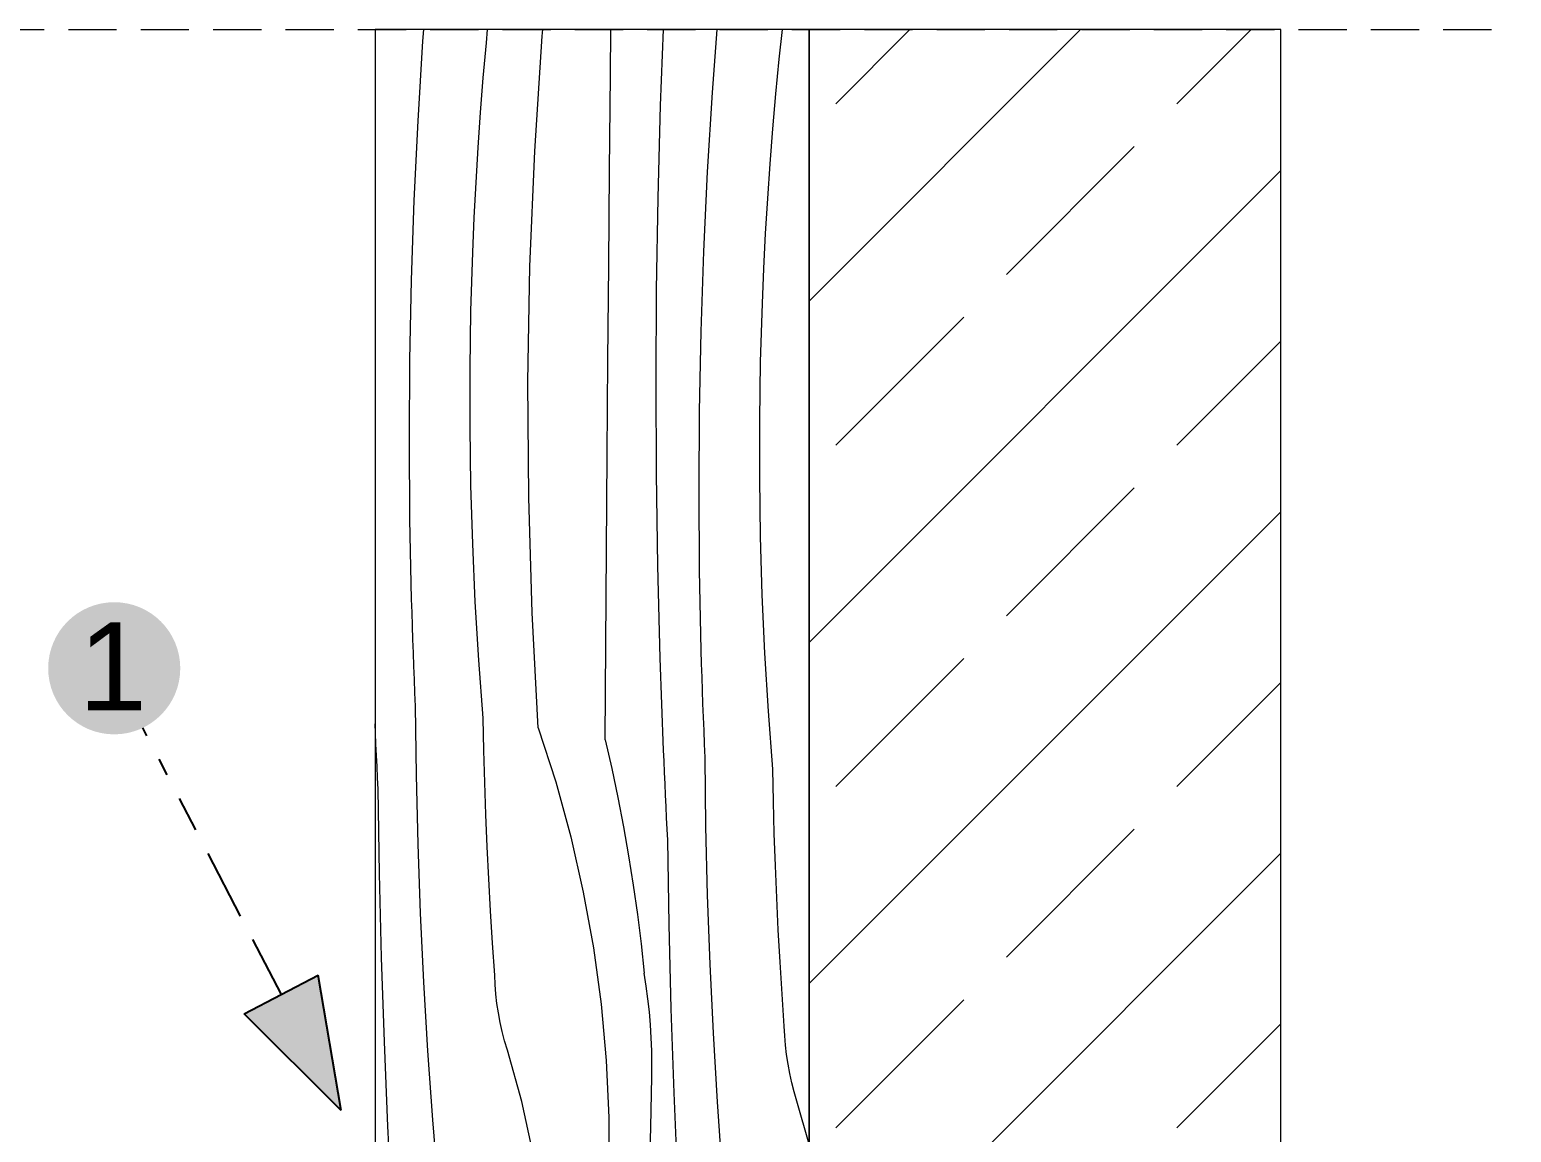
# Model space of a CAD drawing. Header units: millimetres. Extents: x -7826 to 55813, y 465 to 25965.
# Drawn here: x 52085 to 52700, y 18720 to 19177 of the extents above; entities that cross this region are included whole.
import ezdxf

# ---------------------------------------------------------------- set-up
doc = ezdxf.new("R2010")
doc.units = ezdxf.units.MM
doc.linetypes.add('Hidden Line', pattern=[30.00000000000001, 20, -10.00000000000001])
for name, color, linetype, lineweight in [('2D - Ogolne5', 161, 'Continuous', 25), ('2D Drafting - General2', 251, 'Continuous', 15), ('2D Drafting - General5', 161, 'Continuous', 25), ('2D Drafting - General81', 251, 'Continuous', 20), ('Opisy - Tekst121', 255, 'Continuous', 0)]:
    doc.layers.add(name, color=color, linetype=linetype, lineweight=lineweight)
doc.styles.add('GENERATED_STYLE_5', font='arial.ttf')

# ---------------------------------------------------------------- blocks, each defined once
blk = doc.blocks.new('*X30')
at = {"layer": '2D Drafting - General81', "linetype": 'Continuous'}
for p, q in [((-49562.5300301711, 65963.6984620054), (-49562.16935142397, 65968.52347304605)), ((-49536.2129249029, 65963.06070234644), (-49535.68456795422, 65968.52347304605)), ((-49516.16965663854, 65918.1031964703), (-49513.08466056274, 65965.82163031514)), ((-49513.08466056274, 65965.82163031514), (-49512.84590782818, 65968.52347304605)), ((-49484.80861913153, 65949.65707196819), (-49484.6392089348, 65968.52347304605)), ((-49463.94286623611, 65937.02723488942), (-49462.75163810748, 65968.52347304605)), ((-49442.46226892384, 65942.52727618424), (-49440.5190037924, 65968.52347304605)), ((-49414.74835980021, 65956.3313047779), (-49413.45788918588, 65968.52347304605)), ((-49564.54442429278, 65930.71372844688), (-49562.5300301711, 65963.6984620054)), ((-49537.47923641022, 65948.60688748285), (-49536.2129249029, 65963.06070234644)), ((-49416.14516365565, 65941.88951652528), (-49414.74835980021, 65956.3313047779)), ((-49538.61495226993, 65934.14222507995), (-49537.47923641022, 65948.60688748285)), ((-49485.14795819907, 65910.31322675421), (-49484.80861913153, 65949.65707196819)), ((-49444.47666304552, 65909.54254262571), (-49442.46226892384, 65942.52727618424)), ((-49417.41147516297, 65927.4357016617), (-49416.14516365565, 65941.88951652528)), ((-49539.61997983586, 65919.66789509422), (-49538.61495226993, 65934.14222507995)), ((-49464.98188447801, 65898.88440056246), (-49463.94286623611, 65937.02723488942)), ((-49566.10944664666, 65897.70462157261), (-49564.54442429278, 65930.71372844688)), ((-49418.54719102268, 65912.97103925879), (-49417.41147516297, 65927.4357016617)), ((-49540.49423712279, 65905.1850782708), (-49539.61997983586, 65919.66789509422)), ((-49518.12881565295, 65870.32529545581), (-49516.16965663854, 65918.1031964703)), ((-49485.47335069496, 65870.96926372369), (-49485.14795819907, 65910.31322675421)), ((-49446.04168539941, 65876.53343575145), (-49444.47666304552, 65909.54254262571)), ((-49419.55221858861, 65898.49670927307), (-49418.54719102268, 65912.97103925879)), ((-49541.23765281306, 65890.69495604718), (-49540.49423712279, 65905.1850782708)), ((-49567.22480698747, 65864.67726317213), (-49566.10944664666, 65897.70462157261)), ((-49465.61768989924, 65860.732714874), (-49464.98188447801, 65898.88440056246)), ((-49420.42647587553, 65884.01389244964), (-49419.55221858861, 65898.49670927307)), ((-49541.85016626246, 65876.19871045675), (-49541.23765281306, 65890.69495604718)), ((-49421.16989156581, 65869.52377022602), (-49420.42647587553, 65884.01389244964)), ((-49542.57923706335, 65852.06143434918), (-49541.85016626245, 65876.19871045674)), ((-49447.15704574021, 65843.50607735096), (-49446.04168539941, 65876.53343575145)), ((-49518.96104855802, 65822.51448582257), (-49518.12881565295, 65870.32529545581)), ((-49485.7847965783, 65831.6251878204), (-49485.47335069496, 65870.96926372369)), ((-49421.7824050152, 65855.02752463559), (-49421.16989156581, 65869.52377022602)), ((-49567.89029846315, 65831.63777841978), (-49567.22480698747, 65864.67726317213)), ((-49465.8502114678, 65822.57644011974), (-49465.61768989924, 65860.732714874)), ((-49422.5114758161, 65830.89024852804), (-49421.7824050152, 65855.02752463559)), ((-49542.94539961729, 65827.9159261311), (-49542.57923706335, 65852.06143434918)), ((-49447.82253721589, 65810.46659259863), (-49447.15704574021, 65843.50607735096)), ((-49568.10579765325, 65798.5922947389), (-49567.89029846315, 65831.63777841978)), ((-49486.08229580994, 65792.28100398813), (-49485.7847965783, 65831.6251878204)), ((-49422.87763837004, 65806.74474030995), (-49422.5114758161, 65830.89024852804)), ((-49542.94857118372, 65803.76764188425), (-49542.94539961729, 65827.9159261311)), ((-49518.66589273612, 65774.69734441456), (-49518.96104855802, 65822.51448582257)), ((-49465.67942320646, 65784.41983910796), (-49465.8502114678, 65822.57644011974)), ((-49448.038036406, 65777.42110891776), (-49447.82253721589, 65810.46659259863)), ((-49422.88080993648, 65782.5964560631), (-49422.87763837004, 65806.74474030995)), ((-49567.87126459183, 65765.54694066534), (-49568.10579765325, 65798.5922947389)), ((-49542.58875104597, 65779.62203831768), (-49542.94857118372, 65803.76764188425)), ((-49486.36584835252, 65752.9367171706), (-49486.08229580994, 65792.28100398813)), ((-49465.10534419562, 65746.2671746834), (-49465.67942320646, 65784.41983910796)), ((-49422.52098979873, 65758.45085249653), (-49422.88080993648, 65782.5964560631)), ((-49541.86602051144, 65755.48457153469), (-49542.58875104597, 65779.62203831768)), ((-49517.24351225706, 65726.90045159539), (-49518.66589273612, 65774.69734441456)), ((-49447.80350334457, 65744.37575484418), (-49448.038036406, 65777.42110891776)), ((-49567.18674277481, 65732.50784471091), (-49567.87126459183, 65765.54694066534)), ((-49540.78054289316, 65731.36069579994), (-49541.86602051144, 65755.48457153469)), ((-49421.79825926419, 65734.31338571355), (-49422.52098979873, 65758.45085249653)), ((-49486.63545417038, 65713.59233231167), (-49486.36584835252, 65752.9367171706)), ((-49464.12803857122, 65708.12270925104), (-49465.10534419562, 65746.2671746834)), ((-49447.11898152756, 65711.33665888975), (-49447.80350334457, 65744.37575484418)), ((-49567.02758302262, 65726.95770267078), (-49567.18674277481, 65732.50784471091)), ((-49539.33256347299, 65707.25586230698), (-49540.78054289316, 65731.36069579994)), ((-49420.71278164591, 65710.18950997881), (-49421.79825926419, 65734.31338571355)), ((-49566.85572416517, 65721.40793934024), (-49567.02758302262, 65726.95770267078)), ((-49514.69469778688, 65679.15037647303), (-49517.24351225706, 65726.90045159539)), ((-49566.67116710226, 65715.85858377561), (-49566.85572416517, 65721.40793934024)), ((-49566.47391280014, 65710.30966503116), (-49566.67116710226, 65715.85858377561)), ((-49486.89111322966, 65674.24785435518), (-49486.63545417038, 65713.59233231167)), ((-49566.26396229158, 65704.76121215888), (-49566.47391280014, 65710.30966503116)), ((-49537.52240944612, 65683.1755179464), (-49539.33256347299, 65707.25586230698)), ((-49462.7476155176, 65669.99070429988), (-49464.12803857122, 65708.12270925104)), ((-49446.95982177537, 65705.78651684964), (-49447.11898152756, 65711.33665888976)), ((-49419.26480222574, 65686.08467648583), (-49420.71278164591, 65710.18950997881)), ((-49566.04131667578, 65699.21325420824), (-49566.26396229158, 65704.76121215888)), ((-49446.78796291792, 65700.23675351909), (-49446.95982177537, 65705.78651684964)), ((-49446.60340585501, 65694.68739795446), (-49446.78796291792, 65700.23675351909)), ((-49565.80597711843, 65693.66582022623), (-49566.04131667578, 65699.21325420824)), ((-49446.4061515529, 65689.13847921001), (-49446.60340585501, 65694.68739795446)), ((-49565.55794485167, 65688.118939257), (-49565.80597711843, 65693.66582022623)), ((-49565.21607983001, 65659.54099416961), (-49565.55794485167, 65688.11893925701)), ((-49446.19620104433, 65683.59002633773), (-49446.4061515529, 65689.13847921001)), ((-49537.25570677813, 65669.85830490621), (-49537.52240944612, 65683.1755179464)), ((-49445.97355542853, 65678.0420683871), (-49446.19620104433, 65683.59002633773)), ((-49417.45464819887, 65662.00433212525), (-49419.26480222574, 65686.08467648583)), ((-49582.20620273435, 65677.13906561359), (-49582.37453094238, 65680.90141745775)), ((-49581.99102930532, 65672.4653302013), (-49582.20620273435, 65677.13906561359)), ((-49514.69469778689, 65679.15037647304), (-49507.47060714843, 65656.76771896057)), ((-49445.73821587118, 65672.49463440508), (-49445.97355542853, 65678.0420683871)), ((-49581.76979876077, 65667.79187758522), (-49581.99102930532, 65672.4653302013)), ((-49536.89481717817, 65656.54331139635), (-49537.25570677813, 65669.85830490621)), ((-49486.89111322967, 65674.24785435518), (-49484.18029960444, 65662.28091092639)), ((-49462.55061556303, 65665.31616760342), (-49462.7476155176, 65669.99070429988)), ((-49445.49018360442, 65666.94775343584), (-49445.73821587118, 65672.49463440508)), ((-49581.54251147228, 65663.1187156153), (-49581.76979876077, 65667.79187758522)), ((-49581.30916782164, 65658.44585214101), (-49581.54251147228, 65663.1187156153)), ((-49462.34755743916, 65660.6418901505), (-49462.55061556303, 65665.31616760342)), ((-49445.14831858276, 65638.36980834846), (-49445.49018360443, 65666.94775343584)), ((-49581.06976820078, 65653.77329501131), (-49581.30916782164, 65658.44585214101)), ((-49564.53581079291, 65630.96910149258), (-49565.21607983001, 65659.54099416961)), ((-49484.18029960444, 65662.28091092639), (-49481.6651971423, 65650.27131038581)), ((-49462.13844148709, 65655.96787979244), (-49462.34755743916, 65660.6418901505)), ((-49417.18794553088, 65648.68711908505), (-49417.45464819887, 65662.00433212523)), ((-49580.48590178649, 65618.86637935888), (-49581.06976820077, 65653.77329501133)), ((-49536.43975870117, 65643.23120355223), (-49536.89481717817, 65656.54331139635)), ((-49507.47060714843, 65656.76771896057), (-49501.24465296214, 65634.0871471569)), ((-49461.92326805807, 65651.29414438015), (-49462.13844148709, 65655.96787979244)), ((-49461.70203751351, 65646.62069176407), (-49461.92326805807, 65651.29414438015)), ((-49481.6651971423, 65650.27131038581), (-49479.34647610551, 65638.22225323213)), ((-49461.47475022502, 65641.94752979415), (-49461.70203751351, 65646.62069176407)), ((-49416.82705593092, 65635.37212557519), (-49417.18794553088, 65648.68711908505)), ((-49535.89055411324, 65629.9226473649), (-49536.43975870117, 65643.23120355223)), ((-49461.24140657438, 65637.27466631986), (-49461.47475022502, 65641.94752979415)), ((-49501.24465296214, 65634.0871471569), (-49496.02904726487, 65611.15314837598)), ((-49479.34647610551, 65638.22225323213), (-49477.22475442165, 65626.13695047896)), ((-49461.00200695353, 65632.60210919018), (-49461.24140657438, 65637.27466631986)), ((-49460.41814053924, 65597.69519353771), (-49461.00200695353, 65632.60210919018)), ((-49444.46804954566, 65609.79791567143), (-49445.14831858276, 65638.36980834846)), ((-49416.37199745392, 65622.06001773107), (-49416.82705593092, 65635.37212557519)), ((-49563.51723314436, 65602.4072682761), (-49564.53581079291, 65630.96910149258)), ((-49535.24723089053, 65616.6183086477), (-49535.89055411324, 65629.9226473649)), ((-49477.22475442165, 65626.13695047896), (-49475.30059751897, 65614.01862279925)), ((-49415.822792866, 65608.75146154375), (-49416.37199745392, 65622.06001773107)), ((-49579.61464868425, 65583.96545417933), (-49580.48590178649, 65618.86637935888)), ((-49534.50982121782, 65603.31885300299), (-49535.24723089053, 65616.6183086477)), ((-49475.30059751897, 65614.01862279925), (-49473.57451817571, 65601.87049966685)), ((-49496.02904726487, 65611.15314837598), (-49491.83402032289, 65588.01070702187)), ((-49443.44947189711, 65581.23608245495), (-49444.46804954566, 65609.79791567143)), ((-49415.17946964328, 65595.44712282655), (-49415.822792866, 65608.75146154375)), ((-49562.16048973425, 65573.85950015967), (-49563.51723314436, 65602.4072682761)), ((-49533.67836198697, 65590.02494578886), (-49534.50982121782, 65603.31885300299)), ((-49473.57451817571, 65601.87049966685), (-49472.04697638338, 65589.695818496)), ((-49459.546887437, 65562.79426835816), (-49460.41814053924, 65597.69519353771)), ((-49532.75289479502, 65576.73725208575), (-49533.67836198697, 65590.02494578886)), ((-49472.04697638338, 65589.695818496), (-49470.71837922426, 65577.49782377851)), ((-49414.44205997057, 65582.14766718182), (-49415.17946964328, 65595.44712282655)), ((-49578.45606795792, 65549.0728854711), (-49579.61464868425, 65583.96545417933)), ((-49491.83402032289, 65588.01070702187), (-49488.66780056545, 65564.70521635293)), ((-49469.89430388681, 65572.18094306982), (-49470.71837922426, 65577.4978237785)), ((-49442.092728487, 65552.6883143385), (-49443.44947189711, 65581.23608245495)), ((-49413.61060073972, 65568.8537599677), (-49414.44205997057, 65582.14766718182)), ((-49560.46577083834, 65545.32980081014), (-49562.16048973425, 65573.85950015967)), ((-49532.57583379206, 65572.79232824751), (-49532.75289479502, 65576.73725208575)), ((-49532.26041972822, 65568.85604971868), (-49532.57583379206, 65572.79232824751)), ((-49469.19506381605, 65566.84620934118), (-49469.89430388681, 65572.18094306982)), ((-49531.8070412903, 65564.93326720111), (-49532.26041972822, 65568.85604971868)), ((-49531.21625717951, 65561.0288147654), (-49531.8070412903, 65564.93326720111)), ((-49468.62104313503, 65561.4965531943), (-49469.19506381605, 65566.84620934118)), ((-49412.68513354777, 65555.56606626458), (-49413.61060073972, 65568.8537599677)), ((-49530.48879542301, 65557.14750389394), (-49531.21625717951, 65561.0288147654)), ((-49488.66780056545, 65564.70521635293), (-49486.53659844502, 65541.28238944426)), ((-49468.1725571783, 65556.13491342847), (-49468.62104313503, 65561.4965531943)), ((-49458.38830671067, 65527.90169964995), (-49459.546887437, 65562.79426835816)), ((-49529.62555247669, 65553.29411755153), (-49530.48879542301, 65557.14750389394)), ((-49528.62759212048, 65549.47340429148), (-49529.62555247669, 65553.29411755153)), ((-49467.84985231877, 65550.76423542605), (-49468.1725571783, 65556.13491342847)), ((-49440.3980095911, 65524.15861498898), (-49442.092728487, 65552.6883143385)), ((-49412.50807254482, 65551.62114242636), (-49412.68513354777, 65555.56606626458)), ((-49577.01023814984, 65514.19103866617), (-49578.45606795792, 65549.0728854711)), ((-49527.49614414749, 65545.69007240376), (-49528.62759212048, 65549.47340429148)), ((-49467.65310583227, 65545.38746953453), (-49467.84985231877, 65550.76423542605)), ((-49412.19265848097, 65547.68486389754), (-49412.50807254482, 65551.62114242636)), ((-49411.73928004305, 65543.76208137996), (-49412.19265848097, 65547.68486389754)), ((-49558.43331413162, 65516.82217136036), (-49560.46577083834, 65545.32980081014)), ((-49521.45997207429, 65524.34790272736), (-49527.49614414749, 65545.69007240376)), ((-49486.53659844502, 65541.28238944426), (-49485.44459425557, 65517.78816952269)), ((-49467.58242580021, 65540.00756944576), (-49467.65310583227, 65545.38746953453)), ((-49411.14849593227, 65539.85762894424), (-49411.73928004305, 65543.76208137996)), ((-49468.08113907481, 65513.73742676764), (-49467.63785105023, 65534.62749057332)), ((-49467.63785105023, 65534.62749057332), (-49467.58242580021, 65540.00756944576)), ((-49410.42103417576, 65535.97631807278), (-49411.14849593227, 65539.85762894424)), ((-49409.55779122944, 65532.12293173037), (-49410.42103417576, 65535.97631807278)), ((-49408.55983087323, 65528.30221847031), (-49409.55779122944, 65532.12293173037)), ((-49407.42838290024, 65524.5188865826), (-49408.55983087323, 65528.30221847031)), ((-49516.82362623781, 65502.65855333467), (-49521.45997207429, 65524.34790272736)), ((-49456.94247690259, 65493.01985284501), (-49458.38830671067, 65527.90169964995)), ((-49438.36555288437, 65495.6509855392), (-49440.3980095911, 65524.15861498898)), ((-49402.37453094239, 65506.64991851876), (-49407.42838290024, 65524.5188865826)), ((-49556.06340465491, 65488.34060984798), (-49558.43331413162, 65516.82217136036)), ((-49485.44459425557, 65517.78816952269), (-49485.39392993311, 65494.26863985055)), ((-49575.27725727551, 65479.3222784696), (-49577.01023814984, 65514.19103866617)), ((-49468.49083422053, 65492.84667714093), (-49468.08113907481, 65513.73742676764)), ((-49513.60671094002, 65480.71373536413), (-49516.82362623781, 65502.65855333467)), ((-49485.57573222123, 65487.39978183151), (-49485.39392993311, 65494.26863985053)), ((-49468.86693542801, 65471.95529571317), (-49468.49083422053, 65492.84667714093)), ((-49455.20949602826, 65458.15109264843), (-49456.94247690259, 65493.01985284501)), ((-49435.99564340766, 65467.16942402682), (-49438.36555288437, 65495.6509855392)), ((-49553.35637477494, 65459.8891106548), (-49556.06340465491, 65488.34060984798)), ((-49485.84639304177, 65480.53385106593), (-49485.57573222123, 65487.39978183151)), ((-49573.25724281688, 65444.4689686993), (-49575.27725727551, 65479.3222784696)), ((-49511.82282856976, 65458.60624017625), (-49513.60671094002, 65480.71373536413)), ((-49486.20586708187, 65473.67199701823), (-49485.84639304177, 65480.53385106593)), ((-49486.65409415992, 65466.81536847032), (-49486.20586708187, 65473.67199701823)), ((-49487.19099923572, 65459.9651133293), (-49486.65409415992, 65466.81536847032)), ((-49469.2094417247, 65451.06333650598), (-49468.86693542801, 65471.95529571317)), ((-49433.28861352769, 65438.71792483364), (-49435.99564340766, 65467.16942402682)), ((-49550.31843460073, 65449.60293955286), (-49553.35637477494, 65459.8891106548)), ((-49511.47952208647, 65436.42954699507), (-49511.82282856976, 65458.60624017625)), ((-49487.8164924229, 65453.12237843526), (-49487.19099923572, 65459.9651133293)), ((-49453.18948156963, 65423.29778287814), (-49455.20949602826, 65458.15109264843)), ((-49547.86960367607, 65439.16083135849), (-49550.31843460073, 65449.60293955286)), ((-49488.53046900413, 65446.28830936924), (-49487.8164924229, 65453.12237843526)), ((-49469.51835222494, 65430.17085354246), (-49469.2094417247, 65451.06333650598)), ((-49570.9503317145, 65409.63347212579), (-49573.25724281688, 65444.4689686993)), ((-49489.33280944853, 65439.46405026157), (-49488.53046900413, 65446.28830936924)), ((-49546.01778757339, 65428.59649637883), (-49547.86960367607, 65439.16083135849)), ((-49512.57824312561, 65414.27742764114), (-49511.47952208647, 65436.42954699507)), ((-49494.66371015691, 65391.94407943843), (-49489.33280944853, 65439.46405026157)), ((-49430.25067335348, 65428.4317537317), (-49433.28861352769, 65438.71792483364)), ((-49469.79366612994, 65409.27790084708), (-49469.51835222494, 65430.17085354246)), ((-49544.76896451935, 65417.94403950635), (-49546.01778757339, 65428.59649637883)), ((-49427.80184242882, 65417.98964553733), (-49430.25067335348, 65428.4317537317)), ((-49544.12716609531, 65407.23785011781), (-49544.76896451935, 65417.94403950635)), ((-49450.88257046725, 65388.46228630463), (-49453.18948156963, 65423.29778287814)), ((-49425.95002632614, 65407.42531055767), (-49427.80184242882, 65417.98964553733)), ((-49515.11434586052, 65392.24355002707), (-49512.57824312561, 65414.27742764114)), ((-49568.35668035815, 65374.81815031198), (-49570.9503317145, 65409.63347212579)), ((-49544.09446422215, 65396.51249105492), (-49544.12716609531, 65407.23785011781)), ((-49470.03538272778, 65388.38453244549), (-49469.79366612994, 65409.27790084708)), ((-49424.70120327211, 65396.77285368519), (-49425.95002632614, 65407.42531055767)), ((-49544.67096447147, 65385.80258704493), (-49544.09446422215, 65396.51249105492)), ((-49424.05940484806, 65386.06666429665), (-49424.70120327211, 65396.77285368519)), ((-49519.07710664687, 65370.42108209278), (-49515.11434586052, 65392.24355002707)), ((-49498.87282842126, 65344.31163825775), (-49494.66371015691, 65391.94407943843)), ((-49470.24350139342, 65367.49080236445), (-49470.03538272778, 65388.38453244549)), ((-49448.2889191109, 65353.64696449082), (-49450.88257046725, 65388.46228630463)), ((-49545.8548057248, 65375.1427129215), (-49544.67096447147, 65385.80258704493)), ((-49424.0267029749, 65375.34130523376), (-49424.05940484806, 65386.06666429665)), ((-49569.79879534188, 65336.68842865319), (-49568.35668035815, 65374.81815031198)), ((-49548.31819802961, 65342.188469948), (-49545.8548057248, 65375.1427129215)), ((-49424.60320322422, 65364.63140122378), (-49424.0267029749, 65375.34130523376)), ((-49520.60428890598, 65355.99249854165), (-49519.07710664687, 65370.42108209278)), ((-49470.59678699004, 65328.14707991079), (-49470.24350139342, 65367.49080236445)), ((-49425.78704447755, 65353.97152710034), (-49424.60320322422, 65364.63140122378)), ((-49522.00109276141, 65341.55071028904), (-49520.60428890598, 65355.99249854165)), ((-49449.73103409463, 65315.51724283203), (-49448.2889191109, 65353.64696449082)), ((-49428.25043678236, 65321.01728412684), (-49425.78704447755, 65353.97152710034)), ((-49501.95782449706, 65296.5932044129), (-49498.87282842126, 65344.31163825775)), ((-49550.33259215129, 65309.20373638948), (-49548.31819802961, 65342.188469948)), ((-49523.26740426874, 65327.09689542546), (-49522.00109276141, 65341.55071028904)), ((-49570.83781358377, 65298.54559432621), (-49569.79879534188, 65336.68842865319)), ((-49524.40312012844, 65312.63223302255), (-49523.26740426874, 65327.09689542546)), ((-49470.93612605759, 65288.80323469682), (-49470.59678699004, 65328.14707991079)), ((-49430.26483090404, 65288.03255056831), (-49428.25043678236, 65321.01728412684)), ((-49450.77005233652, 65277.37440850506), (-49449.73103409463, 65315.51724283203)), ((-49403.19964302149, 65305.92570960429), (-49402.37453094239, 65315.34362704723)), ((-49551.89761450517, 65276.19462951522), (-49550.33259215129, 65309.20373638948)), ((-49525.40814769437, 65298.15790303682), (-49524.40312012844, 65312.63223302255)), ((-49404.33535888119, 65291.4610472014), (-49403.19964302149, 65305.92570960429)), ((-49571.473619005, 65260.39390863776), (-49570.83781358377, 65298.54559432621)), ((-49526.28240498129, 65283.67508621341), (-49525.40814769437, 65298.15790303682)), ((-49503.91698351147, 65248.81530339841), (-49501.95782449706, 65296.5932044129)), ((-49471.26151855347, 65249.4592716663), (-49470.93612605759, 65288.80323469682)), ((-49405.34038644713, 65276.98671721567), (-49404.33535888119, 65291.4610472014)), ((-49527.02582067157, 65269.18496398978), (-49526.28240498129, 65283.67508621341)), ((-49431.82985325792, 65255.02344369406), (-49430.26483090404, 65288.03255056831)), ((-49553.01297484598, 65243.16727111473), (-49551.89761450517, 65276.19462951522)), ((-49451.40585775775, 65239.22272281661), (-49450.77005233652, 65277.37440850506)), ((-49406.21464373405, 65262.50390039225), (-49405.34038644713, 65276.98671721567)), ((-49527.63833412097, 65254.68871839935), (-49527.02582067157, 65269.18496398978)), ((-49571.70614057357, 65222.23763388349), (-49571.473619005, 65260.39390863776)), ((-49406.95805942432, 65248.01377816863), (-49406.21464373405, 65262.50390039225)), ((-49528.36740492187, 65230.55144229178), (-49527.63833412097, 65254.68871839934)), ((-49432.94521359873, 65221.99608529357), (-49431.82985325792, 65255.02344369406)), ((-49504.74921641654, 65201.00449376517), (-49503.91698351147, 65248.81530339841)), ((-49471.57296443682, 65210.11519576301), (-49471.26151855347, 65249.4592716663)), ((-49407.57057287372, 65233.51753257819), (-49406.95805942432, 65248.01377816863)), ((-49553.67846632165, 65210.12778636239), (-49553.01297484598, 65243.16727111473)), ((-49451.63837932632, 65201.06644806234), (-49451.40585775775, 65239.22272281661)), ((-49408.29964367462, 65209.38025647063), (-49407.57057287372, 65233.51753257819)), ((-49528.73356747581, 65206.4059340737), (-49528.36740492187, 65230.55144229178)), ((-49571.53535231222, 65184.08103287172), (-49571.70614057357, 65222.23763388349)), ((-49433.61070507441, 65188.95660054123), (-49432.94521359873, 65221.99608529357)), ((-49553.89396551176, 65177.08230268151), (-49553.67846632165, 65210.12778636239)), ((-49471.87046366845, 65170.77101193072), (-49471.57296443682, 65210.11519576301)), ((-49408.66580622856, 65185.23474825255), (-49408.29964367462, 65209.38025647063)), ((-49528.73673904224, 65182.25764982685), (-49528.73356747581, 65206.4059340737)), ((-49504.45406059464, 65153.18735235715), (-49504.74921641654, 65201.00449376517)), ((-49451.46759106497, 65162.90984705056), (-49451.63837932632, 65201.06644806234)), ((-49570.96127330139, 65145.92836844716), (-49571.53535231222, 65184.08103287172)), ((-49433.82620426451, 65155.91111686036), (-49433.61070507441, 65188.95660054123)), ((-49408.66897779499, 65161.0864640057), (-49408.66580622856, 65185.23474825255)), ((-49528.37691890449, 65158.11204626028), (-49528.73673904224, 65182.25764982685)), ((-49553.65943245034, 65144.03694860795), (-49553.89396551176, 65177.08230268151)), ((-49472.15401621103, 65131.4267251132), (-49471.87046366845, 65170.77101193072)), ((-49450.89351205414, 65124.757182626), (-49451.46759106497, 65162.90984705056)), ((-49408.30915765724, 65136.94086043914), (-49408.66897779499, 65161.0864640057)), ((-49527.65418836995, 65133.9745794773), (-49528.37691890449, 65158.11204626028)), ((-49433.59167120309, 65122.86576278679), (-49433.82620426451, 65155.91111686036)), ((-49503.03168011558, 65105.39045953799), (-49504.45406059464, 65153.18735235715)), ((-49569.98396767699, 65107.7839030148), (-49570.96127330139, 65145.92836844716)), ((-49552.97491063333, 65110.99785265351), (-49553.65943245034, 65144.03694860795)), ((-49407.5864271227, 65112.80339365615), (-49408.30915765724, 65136.94086043914)), ((-49526.56871075168, 65109.85070374255), (-49527.65418836995, 65133.9745794773)), ((-49472.4236220289, 65092.08234025428), (-49472.15401621103, 65131.4267251132)), ((-49449.91620642974, 65086.61271719365), (-49450.89351205414, 65124.757182626)), ((-49432.90714938608, 65089.82666683235), (-49433.59167120309, 65122.86576278679)), ((-49552.81575088113, 65105.44771061339), (-49552.97491063333, 65110.99785265351)), ((-49406.50094950443, 65088.67951792141), (-49407.5864271227, 65112.80339365615)), ((-49568.60354462337, 65069.65189806364), (-49569.98396767699, 65107.7839030148)), ((-49552.64389202369, 65099.89794728284), (-49552.81575088113, 65105.44771061339)), ((-49525.1207313315, 65085.74587024958), (-49526.56871075168, 65109.85070374255)), ((-49500.4828656454, 65057.64038441564), (-49503.03168011558, 65105.39045953799)), ((-49552.45933496077, 65094.34859171822), (-49552.64389202369, 65099.89794728284)), ((-49552.26208065866, 65088.79967297376), (-49552.45933496077, 65094.34859171822)), ((-49472.65412599718, 65056.60908800746), (-49472.4236220289, 65092.08234025428)), ((-49552.05213015009, 65083.25122010148), (-49552.26208065866, 65088.79967297376)), ((-49523.31057730463, 65061.665525889), (-49525.1207313315, 65085.74587024958)), ((-49448.83004005915, 65056.60908800746), (-49449.91620642974, 65086.61271719365)), ((-49432.74798963388, 65084.27652479224), (-49432.90714938608, 65089.82666683236)), ((-49405.05297008425, 65064.57468442844), (-49406.50094950443, 65088.67951792141)), ((-49551.8294845343, 65077.70326215085), (-49552.05213015009, 65083.25122010148)), ((-49432.57613077644, 65078.72676146169), (-49432.74798963388, 65084.27652479224)), ((-49551.59414497695, 65072.15582816883), (-49551.8294845343, 65077.70326215085)), ((-49432.39157371352, 65073.17740589707), (-49432.57613077644, 65078.72676146169)), ((-49568.40654466879, 65064.97736136717), (-49568.60354462337, 65069.65189806362)), ((-49551.34611271018, 65066.60894719959), (-49551.59414497695, 65072.15582816883)), ((-49432.19431941141, 65067.62848715261), (-49432.39157371352, 65073.17740589707)), ((-49431.98436890285, 65062.08003428033), (-49432.19431941141, 65067.62848715261)), ((-49568.20348654492, 65060.30308391425), (-49568.40654466879, 65064.97736136717)), ((-49551.22648892098, 65056.60908800746), (-49551.34611271019, 65066.60894719961)), ((-49523.20931246271, 65056.60908800746), (-49523.31057730463, 65061.665525889)), ((-49431.76481384984, 65056.60908800746), (-49431.98436890285, 65062.08003428033)), ((-49404.4541847753, 65056.60908800746), (-49405.05297008425, 65064.57468442844)), ((-49568.03821659218, 65056.60908800746), (-49568.20348654492, 65060.30308391425)), ((-49500.4828656454, 65057.64038441565), (-49500.15001067839, 65056.60908800746))]:
    blk.add_line(p, q, dxfattribs=at)
blk = doc.blocks.new('Wype_nienie_125')
at = {"layer": '2D Drafting - General2', "linetype": 'Continuous'}
for p, q in [((-49402.37453094239, 65968.52347304605), (-49582.37453094238, 65968.52347304605)), ((-49582.37453094238, 65968.52347304605), (-49582.37453094238, 65056.60908800746)), ((-49402.37453094239, 65056.60908800746), (-49402.37453094239, 65968.52347304605)), ((-49582.37453094238, 65056.60908800746), (-49402.37453094239, 65056.60908800746))]:
    blk.add_line(p, q, dxfattribs=at)
at = {"layer": '2D Drafting - General81', "linetype": 'Continuous'}
blk.add_blockref('*X30', (0, 0), dxfattribs=at)

msp = doc.modelspace()

# ---------------------------------------------------------------- hatches: boundary and pattern name
at = {"layer": '2D - Ogolne5', "linetype": 'Continuous'}
msp.add_hatch(color=256, dxfattribs=at).paths.add_polyline_path([(52092.9210333502, 18912.64669380574, 0.9999999999999999), (52147.68903928457, 18912.64669380574, 0.9999999999999999)], flags=0)
at = {"layer": '2D Drafting - General5', "linetype": 'Continuous'}
msp.add_hatch(color=256, dxfattribs=at).paths.add_polyline_path([(52204.8038836815, 18785.42334042328), (52174.14917583187, 18769.48289234147), (52214.43511849464, 18729.45583034785)], flags=0)
at = {"layer": '2D Drafting - General81', "linetype": 'Continuous'}
h = msp.add_hatch(dxfattribs=at)
h.set_pattern_fill('SOLID___DASHED', color=256, style=0, pattern_type=2)
h.set_pattern_definition([(44.99999999999999, (101810.7930934424, -46791.23039084138), (-70.71067811865473, 70.71067811865478), []), (44.99999999999999, (101775.4377543831, -46755.87505178205), (-70.71067811865473, 70.71067811865478), [75, -25])])
h.paths.add_polyline_path([(52408.4185625, 18265.37869716608), (52603.96428346332, 18265.37869716608), (52603.96428346332, 19177.29309845407), (52408.4185625, 19177.29309845407)])

# ---------------------------------------------------------------- linework, layer by layer
at = {"layer": '2D - Ogolne5', "linetype": 'Continuous'}
for p, q in [((52132.04143602589, 18887.90521971084), (52133.72982263537, 18884.6583223849)), ((52138.79498246381, 18874.91763040711), (52142.17175568279, 18868.42383575526)), ((52147.23691551123, 18858.68314377746), (52153.99046194916, 18845.69555447377)), ((52159.05562177761, 18835.95486249598), (52172.56271465347, 18809.97968388856)), ((52177.62787448192, 18800.23899191078), (52189.47652975668, 18777.45311638238)), ((52174.14917583187, 18769.48289234147), (52204.8038836815, 18785.42334042328)), ((52214.43511849463, 18729.45583034785), (52204.8038836815, 18785.42334042328)), ((52214.43511849463, 18729.45583034785), (52174.14917583187, 18769.48289234147))]:
    msp.add_line(p, q, dxfattribs=at)
at = {"layer": '2D Drafting - General2', "linetype": 'Hidden Line'}
msp.add_line((51681.29362146283, 19177.29311147492), (52699.53923662394, 19177.29311147492), dxfattribs=at)
at = {"layer": '2D Drafting - General2', "linetype": 'Continuous'}
msp.add_line((52603.96428346332, 18265.37870039465), (52603.96428346332, 19177.29309845407), dxfattribs=at)
at = {"layer": '2D Drafting - General2', "linetype": 'Continuous', "flags": 128}
msp.add_lwpolyline([(52408.4185625, 18265.37869716608), (52603.96428346332, 18265.37869716608), (52603.96428346332, 19177.29309845407), (52408.4185625, 19177.29309845407)], close=True, dxfattribs=at)

# ---------------------------------------------------------------- block references
at = {"layer": '2D Drafting - General81', "linetype": 'Continuous'}
msp.add_blockref('Wype_nienie_125', (101810.7930934424, -46791.23039084138), dxfattribs=at)

# ---------------------------------------------------------------- texts
at = {"layer": 'Opisy - Tekst121', "linetype": 'Continuous', "insert": (52105.51733988795, 18931.67222678243), "char_height": 36.49779614528148, "attachment_point": 1, "style": 'GENERATED_STYLE_5'}
msp.add_mtext('{1}', dxfattribs=at)

doc.saveas('drawing.dxf')
